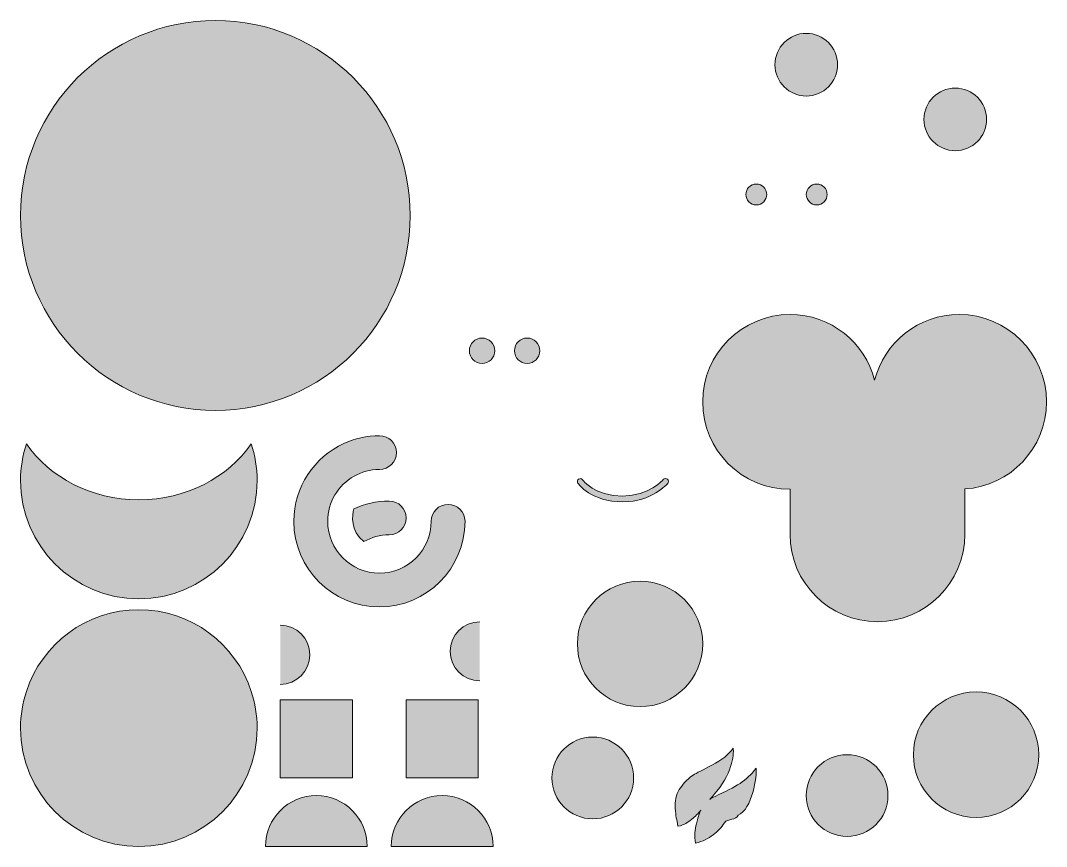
# Model space of a CAD drawing. Header units: inches. Extents: x -111 to 199, y -197 to -39.
# Drawn here: x 2.5 to 199, y -197.3 to -39.2 of the extents above; entities that cross this region are included whole.
import ezdxf

# ---------------------------------------------------------------- set-up
doc = ezdxf.new("R2010")
doc.units = ezdxf.units.IN
doc.header["$MEASUREMENT"] = 0
doc.layers.add('Layer 1', color=7, linetype='Continuous')

# ---------------------------------------------------------------- blocks, each defined once
blk = doc.blocks.new('block 3')
at = {"layer": 'Layer 1', "true_color": 0x723e2b}
h = blk.add_hatch(color=17, dxfattribs=at)
h.dxf.hatch_style = 2
h.paths.add_polyline_path([(66.06, -184.22), (52.23, -184.22), (52.23, -169.24), (66.06, -169.24)])
at = {"layer": 'Layer 1', "lineweight": 0}
blk.add_lwpolyline([(66.06, -184.22), (52.23, -184.22), (52.23, -169.24), (66.06, -169.24), (66.06, -184.22)], dxfattribs=at)
blk = doc.blocks.new('block 2')
at = {"layer": 'Layer 1'}
blk.add_blockref('block 3', (0, 0), dxfattribs=at)
blk = doc.blocks.new('block 5')
at = {"layer": 'Layer 1', "true_color": 0x8e6551}
h = blk.add_hatch(color=25, dxfattribs=at)
h.dxf.hatch_style = 2
h.paths.add_polyline_path([(90.16, -184.22), (76.34, -184.22), (76.34, -169.24), (90.16, -169.24)])
at = {"layer": 'Layer 1', "lineweight": 0}
blk.add_lwpolyline([(90.16, -184.22), (76.34, -184.22), (76.34, -169.24), (90.16, -169.24), (90.16, -184.22)], dxfattribs=at)
blk = doc.blocks.new('block 4')
at = {"layer": 'Layer 1'}
blk.add_blockref('block 5', (0, 0), dxfattribs=at)
blk = doc.blocks.new('block 7')
at = {"layer": 'Layer 1', "true_color": 0xf5c799}
h = blk.add_hatch(color=31, dxfattribs=at)
h.dxf.hatch_style = 2
edge = h.paths.add_edge_path()
edge.add_spline(control_points=[(59.15, -187.58), (53.76, -187.58), (49.4, -191.95), (49.4, -197.33), (49.4, -197.33), (68.89, -197.33), (68.89, -197.33), (68.89, -191.95), (64.53, -187.58), (59.15, -187.58)], knot_values=[0, 0, 0, 0, 1, 1, 1, 2, 2, 2, 3, 3, 3, 3], degree=3, periodic=1)
at = {"layer": 'Layer 1', "lineweight": 0}
blk.add_open_spline([(59.15, -187.58), (53.76, -187.58), (49.4, -191.95), (49.4, -197.33), (49.4, -197.33), (68.89, -197.33), (68.89, -197.33), (68.89, -191.95), (64.53, -187.58), (59.15, -187.58)], degree=3, knots=[0, 0, 0, 0, 1, 1, 1, 2, 2, 2, 3, 3, 3, 3], dxfattribs=at)
blk = doc.blocks.new('block 6')
at = {"layer": 'Layer 1'}
blk.add_blockref('block 7', (0, 0), dxfattribs=at)
blk = doc.blocks.new('block 9')
at = {"layer": 'Layer 1', "true_color": 0xf5c799}
h = blk.add_hatch(color=31, dxfattribs=at)
h.dxf.hatch_style = 2
edge = h.paths.add_edge_path()
edge.add_spline(control_points=[(83.25, -187.58), (77.87, -187.58), (73.5, -191.95), (73.5, -197.33), (73.5, -197.33), (93, -197.33), (93, -197.33), (93, -191.95), (88.63, -187.58), (83.25, -187.58)], knot_values=[0, 0, 0, 0, 1, 1, 1, 2, 2, 2, 3, 3, 3, 3], degree=3, periodic=1)
at = {"layer": 'Layer 1', "lineweight": 0}
blk.add_open_spline([(83.25, -187.58), (77.87, -187.58), (73.5, -191.95), (73.5, -197.33), (73.5, -197.33), (93, -197.33), (93, -197.33), (93, -191.95), (88.63, -187.58), (83.25, -187.58)], degree=3, knots=[0, 0, 0, 0, 1, 1, 1, 2, 2, 2, 3, 3, 3, 3], dxfattribs=at)
blk = doc.blocks.new('block 8')
at = {"layer": 'Layer 1'}
blk.add_blockref('block 9', (0, 0), dxfattribs=at)
blk = doc.blocks.new('block 11')
at = {"layer": 'Layer 1', "true_color": 0x723e2b}
h = blk.add_hatch(color=17, dxfattribs=at)
h.dxf.hatch_style = 2
edge = h.paths.add_edge_path()
edge.add_spline(control_points=[(133.15, -158.55), (133.15, -165.18), (127.78, -170.56), (121.15, -170.56), (114.52, -170.56), (109.14, -165.18), (109.14, -158.55), (109.14, -151.92), (114.52, -146.55), (121.15, -146.55), (127.78, -146.55), (133.15, -151.92), (133.15, -158.55)], knot_values=[0, 0, 0, 0, 1, 1, 1, 2, 2, 2, 3, 3, 3, 4, 4, 4, 4], degree=3, periodic=1)
at = {"layer": 'Layer 1', "lineweight": 0}
blk.add_open_spline([(133.15, -158.55), (133.15, -165.18), (127.78, -170.56), (121.15, -170.56), (114.52, -170.56), (109.14, -165.18), (109.14, -158.55), (109.14, -151.92), (114.52, -146.55), (121.15, -146.55), (127.78, -146.55), (133.15, -151.92), (133.15, -158.55)], degree=3, knots=[0, 0, 0, 0, 1, 1, 1, 2, 2, 2, 3, 3, 3, 4, 4, 4, 4], dxfattribs=at)
blk = doc.blocks.new('block 10')
at = {"layer": 'Layer 1'}
blk.add_blockref('block 11', (0, 0), dxfattribs=at)
blk = doc.blocks.new('block 13')
at = {"layer": 'Layer 1', "true_color": 0xd86c79}
h = blk.add_hatch(color=243, dxfattribs=at)
h.dxf.hatch_style = 2
edge = h.paths.add_edge_path()
edge.add_spline(control_points=[(119.92, -184.22), (119.92, -188.54), (116.41, -192.04), (112.09, -192.04), (107.77, -192.04), (104.27, -188.54), (104.27, -184.22), (104.27, -179.89), (107.77, -176.39), (112.09, -176.39), (116.41, -176.39), (119.92, -179.89), (119.92, -184.22)], knot_values=[0, 0, 0, 0, 1, 1, 1, 2, 2, 2, 3, 3, 3, 4, 4, 4, 4], degree=3, periodic=1)
at = {"layer": 'Layer 1', "lineweight": 0}
blk.add_open_spline([(119.92, -184.22), (119.92, -188.54), (116.41, -192.04), (112.09, -192.04), (107.77, -192.04), (104.27, -188.54), (104.27, -184.22), (104.27, -179.89), (107.77, -176.39), (112.09, -176.39), (116.41, -176.39), (119.92, -179.89), (119.92, -184.22)], degree=3, knots=[0, 0, 0, 0, 1, 1, 1, 2, 2, 2, 3, 3, 3, 4, 4, 4, 4], dxfattribs=at)
blk = doc.blocks.new('block 12')
at = {"layer": 'Layer 1'}
blk.add_blockref('block 13', (0, 0), dxfattribs=at)
blk = doc.blocks.new('block 14')
at = {"layer": 'Layer 1', "true_color": 0x8e6551}
h = blk.add_hatch(color=25, dxfattribs=at)
h.dxf.hatch_style = 2
edge = h.paths.add_edge_path()
edge.add_spline(control_points=[(197.51, -179.76), (197.51, -186.39), (192.13, -191.77), (185.5, -191.77), (178.87, -191.77), (173.49, -186.39), (173.49, -179.76), (173.49, -173.13), (178.87, -167.75), (185.5, -167.75), (192.13, -167.75), (197.51, -173.13), (197.51, -179.76)], knot_values=[0, 0, 0, 0, 1, 1, 1, 2, 2, 2, 3, 3, 3, 4, 4, 4, 4], degree=3, periodic=1)
at = {"layer": 'Layer 1', "lineweight": 0}
blk.add_open_spline([(197.51, -179.76), (197.51, -186.39), (192.13, -191.77), (185.5, -191.77), (178.87, -191.77), (173.49, -186.39), (173.49, -179.76), (173.49, -173.13), (178.87, -167.75), (185.5, -167.75), (192.13, -167.75), (197.51, -173.13), (197.51, -179.76)], degree=3, knots=[0, 0, 0, 0, 1, 1, 1, 2, 2, 2, 3, 3, 3, 4, 4, 4, 4], dxfattribs=at)
blk = doc.blocks.new('block 15')
at = {"layer": 'Layer 1', "true_color": 0xd86c79}
h = blk.add_hatch(color=243, dxfattribs=at)
h.dxf.hatch_style = 2
edge = h.paths.add_edge_path()
edge.add_spline(control_points=[(168.63, -187.58), (168.63, -191.91), (165.13, -195.41), (160.81, -195.41), (156.49, -195.41), (152.98, -191.91), (152.98, -187.58), (152.98, -183.26), (156.49, -179.76), (160.81, -179.76), (165.13, -179.76), (168.63, -183.26), (168.63, -187.58)], knot_values=[0, 0, 0, 0, 1, 1, 1, 2, 2, 2, 3, 3, 3, 4, 4, 4, 4], degree=3, periodic=1)
at = {"layer": 'Layer 1', "lineweight": 0}
blk.add_open_spline([(168.63, -187.58), (168.63, -191.91), (165.13, -195.41), (160.81, -195.41), (156.49, -195.41), (152.98, -191.91), (152.98, -187.58), (152.98, -183.26), (156.49, -179.76), (160.81, -179.76), (165.13, -179.76), (168.63, -183.26), (168.63, -187.58)], degree=3, knots=[0, 0, 0, 0, 1, 1, 1, 2, 2, 2, 3, 3, 3, 4, 4, 4, 4], dxfattribs=at)
blk = doc.blocks.new('block 17')
at = {"layer": 'Layer 1', "true_color": 0xf5c799}
h = blk.add_hatch(color=31, dxfattribs=at)
h.dxf.hatch_style = 2
edge = h.paths.add_edge_path()
edge.add_spline(control_points=[(198.99, -112.22), (198.99, -102.98), (191.5, -95.49), (182.26, -95.49), (174.46, -95.49), (167.92, -100.84), (166.07, -108.07), (164.22, -100.84), (157.69, -95.49), (149.88, -95.49), (140.64, -95.49), (133.15, -102.98), (133.15, -112.22), (133.15, -121.46), (140.64, -128.95), (149.88, -128.95), (149.88, -128.95), (149.88, -137.58), (149.88, -137.58), (149.88, -146.82), (157.37, -154.31), (166.61, -154.31), (175.85, -154.31), (183.34, -146.82), (183.34, -137.58), (183.34, -137.58), (183.34, -128.89), (183.34, -128.89), (192.07, -128.33), (198.99, -121.09), (198.99, -112.22)], knot_values=[0, 0, 0, 0, 1, 1, 1, 2, 2, 2, 3, 3, 3, 4, 4, 4, 5, 5, 5, 6, 6, 6, 7, 7, 7, 8, 8, 8, 9, 9, 9, 10, 10, 10, 10], degree=3, periodic=1)
at = {"layer": 'Layer 1', "lineweight": 0}
blk.add_open_spline([(198.99, -112.22), (198.99, -102.98), (191.5, -95.49), (182.26, -95.49), (174.46, -95.49), (167.92, -100.84), (166.07, -108.07), (164.22, -100.84), (157.69, -95.49), (149.88, -95.49), (140.64, -95.49), (133.15, -102.98), (133.15, -112.22), (133.15, -121.46), (140.64, -128.95), (149.88, -128.95), (149.88, -128.95), (149.88, -137.58), (149.88, -137.58), (149.88, -146.82), (157.37, -154.31), (166.61, -154.31), (175.85, -154.31), (183.34, -146.82), (183.34, -137.58), (183.34, -137.58), (183.34, -128.89), (183.34, -128.89), (192.07, -128.33), (198.99, -121.09), (198.99, -112.22)], degree=3, knots=[0, 0, 0, 0, 1, 1, 1, 2, 2, 2, 3, 3, 3, 4, 4, 4, 5, 5, 5, 6, 6, 6, 7, 7, 7, 8, 8, 8, 9, 9, 9, 10, 10, 10, 10], dxfattribs=at)
blk = doc.blocks.new('block 16')
at = {"layer": 'Layer 1'}
blk.add_blockref('block 17', (0, 0), dxfattribs=at)
blk = doc.blocks.new('block 19')
at = {"layer": 'Layer 1', "true_color": 0x401712}
h = blk.add_hatch(color=28, dxfattribs=at)
h.dxf.hatch_style = 2
edge = h.paths.add_edge_path()
edge.add_spline(control_points=[(93.31, -102.43), (93.31, -103.77), (92.23, -104.86), (90.88, -104.86), (89.54, -104.86), (88.46, -103.77), (88.46, -102.43), (88.46, -101.09), (89.54, -100), (90.88, -100), (92.23, -100), (93.31, -101.09), (93.31, -102.43)], knot_values=[0, 0, 0, 0, 1, 1, 1, 2, 2, 2, 3, 3, 3, 4, 4, 4, 4], degree=3, periodic=1)
at = {"layer": 'Layer 1', "lineweight": 0}
blk.add_open_spline([(93.31, -102.43), (93.31, -103.77), (92.23, -104.86), (90.88, -104.86), (89.54, -104.86), (88.46, -103.77), (88.46, -102.43), (88.46, -101.09), (89.54, -100), (90.88, -100), (92.23, -100), (93.31, -101.09), (93.31, -102.43)], degree=3, knots=[0, 0, 0, 0, 1, 1, 1, 2, 2, 2, 3, 3, 3, 4, 4, 4, 4], dxfattribs=at)
blk = doc.blocks.new('block 18')
at = {"layer": 'Layer 1'}
blk.add_blockref('block 19', (0, 0), dxfattribs=at)
blk = doc.blocks.new('block 21')
at = {"layer": 'Layer 1', "true_color": 0x401712}
h = blk.add_hatch(color=28, dxfattribs=at)
h.dxf.hatch_style = 2
edge = h.paths.add_edge_path()
edge.add_spline(control_points=[(101.95, -102.43), (101.95, -103.77), (100.86, -104.86), (99.52, -104.86), (98.18, -104.86), (97.09, -103.77), (97.09, -102.43), (97.09, -101.09), (98.18, -100), (99.52, -100), (100.86, -100), (101.95, -101.09), (101.95, -102.43)], knot_values=[0, 0, 0, 0, 1, 1, 1, 2, 2, 2, 3, 3, 3, 4, 4, 4, 4], degree=3, periodic=1)
at = {"layer": 'Layer 1', "lineweight": 0}
blk.add_open_spline([(101.95, -102.43), (101.95, -103.77), (100.86, -104.86), (99.52, -104.86), (98.18, -104.86), (97.09, -103.77), (97.09, -102.43), (97.09, -101.09), (98.18, -100), (99.52, -100), (100.86, -100), (101.95, -101.09), (101.95, -102.43)], degree=3, knots=[0, 0, 0, 0, 1, 1, 1, 2, 2, 2, 3, 3, 3, 4, 4, 4, 4], dxfattribs=at)
blk = doc.blocks.new('block 20')
at = {"layer": 'Layer 1'}
blk.add_blockref('block 21', (0, 0), dxfattribs=at)
blk = doc.blocks.new('block 24')
at = {"layer": 'Layer 1', "true_color": 0x401712}
h = blk.add_hatch(color=28, dxfattribs=at)
h.dxf.hatch_style = 2
edge = h.paths.add_edge_path()
edge.add_spline(control_points=[(158.98, -47.67), (158.98, -50.98), (156.3, -53.67), (152.99, -53.67), (149.67, -53.67), (146.98, -50.98), (146.98, -47.67), (146.98, -44.35), (149.67, -41.67), (152.99, -41.67), (156.3, -41.67), (158.98, -44.35), (158.98, -47.67)], knot_values=[0, 0, 0, 0, 1, 1, 1, 2, 2, 2, 3, 3, 3, 4, 4, 4, 4], degree=3, periodic=1)
at = {"layer": 'Layer 1', "lineweight": 0}
blk.add_open_spline([(158.98, -47.67), (158.98, -50.98), (156.3, -53.67), (152.99, -53.67), (149.67, -53.67), (146.98, -50.98), (146.98, -47.67), (146.98, -44.35), (149.67, -41.67), (152.99, -41.67), (156.3, -41.67), (158.98, -44.35), (158.98, -47.67)], degree=3, knots=[0, 0, 0, 0, 1, 1, 1, 2, 2, 2, 3, 3, 3, 4, 4, 4, 4], dxfattribs=at)
blk = doc.blocks.new('block 23')
at = {"layer": 'Layer 1'}
blk.add_blockref('block 24', (0, 0), dxfattribs=at)
blk = doc.blocks.new('block 22')
at = {"layer": 'Layer 1'}
blk.add_blockref('block 23', (0, 0), dxfattribs=at)
blk = doc.blocks.new('block 27')
at = {"layer": 'Layer 1', "true_color": 0x401712}
h = blk.add_hatch(color=28, dxfattribs=at)
h.dxf.hatch_style = 2
edge = h.paths.add_edge_path()
edge.add_spline(control_points=[(187.52, -58.15), (187.52, -61.46), (184.84, -64.14), (181.52, -64.14), (178.21, -64.14), (175.52, -61.46), (175.52, -58.15), (175.52, -54.83), (178.21, -52.14), (181.52, -52.14), (184.84, -52.14), (187.52, -54.83), (187.52, -58.15)], knot_values=[0, 0, 0, 0, 1, 1, 1, 2, 2, 2, 3, 3, 3, 4, 4, 4, 4], degree=3, periodic=1)
at = {"layer": 'Layer 1', "lineweight": 0}
blk.add_open_spline([(187.52, -58.15), (187.52, -61.46), (184.84, -64.14), (181.52, -64.14), (178.21, -64.14), (175.52, -61.46), (175.52, -58.15), (175.52, -54.83), (178.21, -52.14), (181.52, -52.14), (184.84, -52.14), (187.52, -54.83), (187.52, -58.15)], degree=3, knots=[0, 0, 0, 0, 1, 1, 1, 2, 2, 2, 3, 3, 3, 4, 4, 4, 4], dxfattribs=at)
blk = doc.blocks.new('block 26')
at = {"layer": 'Layer 1'}
blk.add_blockref('block 27', (0, 0), dxfattribs=at)
blk = doc.blocks.new('block 25')
at = {"layer": 'Layer 1'}
blk.add_blockref('block 26', (0, 0), dxfattribs=at)
blk = doc.blocks.new('block 29')
at = {"layer": 'Layer 1', "true_color": 0x5275b9}
h = blk.add_hatch(color=163, dxfattribs=at)
h.dxf.hatch_style = 2
edge = h.paths.add_edge_path()
edge.add_spline(control_points=[(145.41, -72.51), (145.41, -73.61), (144.51, -74.51), (143.41, -74.51), (142.3, -74.51), (141.41, -73.61), (141.41, -72.51), (141.41, -71.4), (142.3, -70.51), (143.41, -70.51), (144.51, -70.51), (145.41, -71.4), (145.41, -72.51)], knot_values=[0, 0, 0, 0, 1, 1, 1, 2, 2, 2, 3, 3, 3, 4, 4, 4, 4], degree=3, periodic=1)
at = {"layer": 'Layer 1', "lineweight": 0}
blk.add_open_spline([(145.41, -72.51), (145.41, -73.61), (144.51, -74.51), (143.41, -74.51), (142.3, -74.51), (141.41, -73.61), (141.41, -72.51), (141.41, -71.4), (142.3, -70.51), (143.41, -70.51), (144.51, -70.51), (145.41, -71.4), (145.41, -72.51)], degree=3, knots=[0, 0, 0, 0, 1, 1, 1, 2, 2, 2, 3, 3, 3, 4, 4, 4, 4], dxfattribs=at)
blk = doc.blocks.new('block 28')
at = {"layer": 'Layer 1'}
blk.add_blockref('block 29', (0, 0), dxfattribs=at)
blk = doc.blocks.new('block 31')
at = {"layer": 'Layer 1', "true_color": 0x5275b9}
h = blk.add_hatch(color=163, dxfattribs=at)
h.dxf.hatch_style = 2
edge = h.paths.add_edge_path()
edge.add_spline(control_points=[(156.99, -72.51), (156.99, -73.61), (156.09, -74.51), (154.98, -74.51), (153.88, -74.51), (152.98, -73.61), (152.98, -72.51), (152.98, -71.4), (153.88, -70.51), (154.98, -70.51), (156.09, -70.51), (156.99, -71.4), (156.99, -72.51)], knot_values=[0, 0, 0, 0, 1, 1, 1, 2, 2, 2, 3, 3, 3, 4, 4, 4, 4], degree=3, periodic=1)
at = {"layer": 'Layer 1', "lineweight": 0}
blk.add_open_spline([(156.99, -72.51), (156.99, -73.61), (156.09, -74.51), (154.98, -74.51), (153.88, -74.51), (152.98, -73.61), (152.98, -72.51), (152.98, -71.4), (153.88, -70.51), (154.98, -70.51), (156.09, -70.51), (156.99, -71.4), (156.99, -72.51)], degree=3, knots=[0, 0, 0, 0, 1, 1, 1, 2, 2, 2, 3, 3, 3, 4, 4, 4, 4], dxfattribs=at)
blk = doc.blocks.new('block 30')
at = {"layer": 'Layer 1'}
blk.add_blockref('block 31', (0, 0), dxfattribs=at)
blk = doc.blocks.new('block 35')
at = {"layer": 'Layer 1', "true_color": 0x401712}
h = blk.add_hatch(color=28, dxfattribs=at)
h.dxf.hatch_style = 2
edge = h.paths.add_edge_path()
edge.add_spline(control_points=[(117.86, -131.35), (111.77, -131.35), (109.34, -127.93), (109.24, -127.78), (109.07, -127.53), (109.13, -127.18), (109.38, -127.01), (109.64, -126.83), (109.98, -126.9), (110.15, -127.15), (110.25, -127.29), (112.4, -130.24), (117.86, -130.24), (122.88, -130.24), (125.58, -127.14), (125.6, -127.1), (125.8, -126.87), (126.15, -126.84), (126.38, -127.04), (126.62, -127.24), (126.65, -127.59), (126.45, -127.82), (126.32, -127.97), (123.38, -131.35), (117.86, -131.35)], knot_values=[0, 0, 0, 0, 1, 1, 1, 2, 2, 2, 3, 3, 3, 4, 4, 4, 5, 5, 5, 6, 6, 6, 7, 7, 7, 8, 8, 8, 8], degree=3, periodic=1)
at = {"layer": 'Layer 1', "lineweight": 0}
blk.add_open_spline([(117.86, -131.35), (111.77, -131.35), (109.34, -127.93), (109.24, -127.78), (109.07, -127.53), (109.13, -127.18), (109.38, -127.01), (109.64, -126.83), (109.98, -126.9), (110.15, -127.15), (110.25, -127.29), (112.4, -130.24), (117.86, -130.24), (122.88, -130.24), (125.58, -127.14), (125.6, -127.1), (125.8, -126.87), (126.15, -126.84), (126.38, -127.04), (126.62, -127.24), (126.65, -127.59), (126.45, -127.82), (126.32, -127.97), (123.38, -131.35), (117.86, -131.35)], degree=3, knots=[0, 0, 0, 0, 1, 1, 1, 2, 2, 2, 3, 3, 3, 4, 4, 4, 5, 5, 5, 6, 6, 6, 7, 7, 7, 8, 8, 8, 8], dxfattribs=at)
blk = doc.blocks.new('block 34')
at = {"layer": 'Layer 1'}
blk.add_blockref('block 35', (0, 0), dxfattribs=at)
blk = doc.blocks.new('block 33')
at = {"layer": 'Layer 1'}
blk.add_blockref('block 34', (0, 0), dxfattribs=at)
blk = doc.blocks.new('block 32')
at = {"layer": 'Layer 1'}
blk.add_blockref('block 33', (0, 0), dxfattribs=at)
blk = doc.blocks.new('block 37')
at = {"layer": 'Layer 1', "true_color": 0xf5c799}
h = blk.add_hatch(color=31, dxfattribs=at)
h.dxf.hatch_style = 2
edge = h.paths.add_edge_path()
edge.add_spline(control_points=[(90.45, -165.64), (87.32, -165.64), (84.79, -163.1), (84.79, -159.97), (84.79, -156.84), (87.32, -154.31), (90.45, -154.31)], knot_values=[0, 0, 0, 0, 1, 1, 1, 2, 2, 2, 2], degree=3, periodic=0)
edge.add_line((90.45, -154.31), (90.45, -165.64))
at = {"layer": 'Layer 1', "lineweight": 0}
blk.add_open_spline([(90.45, -165.64), (87.32, -165.64), (84.79, -163.1), (84.79, -159.97), (84.79, -156.84), (87.32, -154.31), (90.45, -154.31)], degree=3, knots=[0, 0, 0, 0, 1, 1, 1, 2, 2, 2, 2], dxfattribs=at)
blk = doc.blocks.new('block 36')
at = {"layer": 'Layer 1'}
blk.add_blockref('block 37', (0, 0), dxfattribs=at)
blk = doc.blocks.new('block 39')
at = {"layer": 'Layer 1', "true_color": 0xf5c799}
h = blk.add_hatch(color=31, dxfattribs=at)
h.dxf.hatch_style = 2
edge = h.paths.add_edge_path()
edge.add_spline(control_points=[(52.23, -166.3), (55.36, -166.3), (57.9, -163.76), (57.9, -160.63), (57.9, -157.5), (55.36, -154.97), (52.23, -154.97)], knot_values=[0, 0, 0, 0, 1, 1, 1, 2, 2, 2, 2], degree=3, periodic=0)
edge.add_line((52.23, -154.97), (52.23, -166.3))
at = {"layer": 'Layer 1', "lineweight": 0}
blk.add_open_spline([(52.23, -166.3), (55.36, -166.3), (57.9, -163.76), (57.9, -160.63), (57.9, -157.5), (55.36, -154.97), (52.23, -154.97)], degree=3, knots=[0, 0, 0, 0, 1, 1, 1, 2, 2, 2, 2], dxfattribs=at)
blk = doc.blocks.new('block 38')
at = {"layer": 'Layer 1'}
blk.add_blockref('block 39', (0, 0), dxfattribs=at)
blk = doc.blocks.new('block 113')
at = {"layer": 'Layer 1', "true_color": 0xf5c799}
h = blk.add_hatch(color=31, dxfattribs=at)
h.dxf.hatch_style = 2
edge = h.paths.add_edge_path()
edge.add_spline(control_points=[(68.26, -138.97), (69.7, -138.15), (71.36, -137.68), (73.12, -137.68), (74.91, -137.68), (76.36, -136.23), (76.36, -134.44), (76.36, -132.66), (74.91, -131.21), (73.12, -131.21), (70.69, -131.21), (68.38, -131.76), (66.3, -132.71), (66.03, -133.84), (65.58, -136.99), (68.26, -138.97)], knot_values=[0, 0, 0, 0, 1, 1, 1, 2, 2, 2, 3, 3, 3, 4, 4, 4, 5, 5, 5, 5], degree=3, periodic=1)
at = {"layer": 'Layer 1', "lineweight": 0}
blk.add_open_spline([(68.26, -138.97), (69.7, -138.15), (71.36, -137.68), (73.12, -137.68), (74.91, -137.68), (76.36, -136.23), (76.36, -134.44), (76.36, -132.66), (74.91, -131.21), (73.12, -131.21), (70.69, -131.21), (68.38, -131.76), (66.3, -132.71), (66.03, -133.84), (65.58, -136.99), (68.26, -138.97)], degree=3, knots=[0, 0, 0, 0, 1, 1, 1, 2, 2, 2, 3, 3, 3, 4, 4, 4, 5, 5, 5, 5], dxfattribs=at)
blk = doc.blocks.new('block 112')
at = {"layer": 'Layer 1'}
blk.add_blockref('block 113', (0, 0), dxfattribs=at)

msp = doc.modelspace()

# ---------------------------------------------------------------- hatches: boundary and pattern name
at = {"layer": 'Layer 1', "true_color": 0x8e6551}
h = msp.add_hatch(color=25, dxfattribs=at)
h.dxf.hatch_style = 2
edge = h.paths.add_edge_path()
edge.add_spline(control_points=[(39.81, -39.21), (19.2, -39.21), (2.49, -55.92), (2.49, -76.53), (2.49, -97.14), (19.2, -113.85), (39.81, -113.85), (60.42, -113.85), (77.12, -97.14), (77.12, -76.53), (77.12, -55.92), (60.42, -39.21), (39.81, -39.21)], knot_values=[0, 0, 0, 0, 1, 1, 1, 2, 2, 2, 3, 3, 3, 4, 4, 4, 4], degree=3, periodic=1)
at = {"layer": 'Layer 1', "true_color": 0x723e2b}
h = msp.add_hatch(color=17, dxfattribs=at)
h.dxf.hatch_style = 2
edge = h.paths.add_edge_path()
edge.add_spline(control_points=[(84.38, -131.85), (82.59, -131.85), (81.15, -133.3), (81.15, -135.08), (81.15, -140.55), (76.7, -145), (71.23, -145), (65.76, -145), (61.32, -140.55), (61.32, -135.08), (61.32, -131.39), (63.35, -128.16), (66.36, -126.45), (67.8, -125.64), (69.46, -125.17), (71.23, -125.17), (73.02, -125.17), (74.47, -123.72), (74.47, -121.93), (74.47, -120.14), (73.02, -118.69), (71.23, -118.69), (68.79, -118.69), (66.49, -119.24), (64.41, -120.2), (58.77, -122.79), (54.84, -128.48), (54.84, -135.08), (54.84, -144.12), (62.19, -151.48), (71.23, -151.48), (80.26, -151.48), (87.62, -144.12), (87.62, -135.08), (87.62, -133.3), (86.17, -131.85), (84.38, -131.85)], knot_values=[0, 0, 0, 0, 1, 1, 1, 2, 2, 2, 3, 3, 3, 4, 4, 4, 5, 5, 5, 6, 6, 6, 7, 7, 7, 8, 8, 8, 9, 9, 9, 10, 10, 10, 11, 11, 11, 12, 12, 12, 12], degree=3, periodic=1)
at = {"layer": 'Layer 1', "true_color": 0x8e6551}
h = msp.add_hatch(color=25, dxfattribs=at)
h.dxf.hatch_style = 2
edge = h.paths.add_edge_path()
edge.add_spline(control_points=[(46.69, -120.25), (42.21, -126.67), (34.25, -130.97), (25.15, -130.97), (16.05, -130.97), (8.09, -126.67), (3.61, -120.25), (2.89, -122.46), (2.49, -124.81), (2.49, -127.26), (2.49, -139.78), (12.64, -149.92), (25.15, -149.92), (37.66, -149.92), (47.81, -139.78), (47.81, -127.26), (47.81, -124.81), (47.41, -122.46), (46.69, -120.25)], knot_values=[0, 0, 0, 0, 1, 1, 1, 2, 2, 2, 3, 3, 3, 4, 4, 4, 5, 5, 5, 6, 6, 6, 6], degree=3, periodic=1)
at = {"layer": 'Layer 1', "true_color": 0x723e2b}
h = msp.add_hatch(color=17, dxfattribs=at)
h.dxf.hatch_style = 2
edge = h.paths.add_edge_path()
edge.add_spline(control_points=[(46.69, -167.65), (43.73, -158.58), (35.21, -152.01), (25.15, -152.01), (15.09, -152.01), (6.57, -158.58), (3.61, -167.65), (2.89, -169.87), (2.49, -172.22), (2.49, -174.67), (2.49, -187.19), (12.64, -197.33), (25.15, -197.33), (37.66, -197.33), (47.81, -187.19), (47.81, -174.67), (47.81, -172.22), (47.41, -169.87), (46.69, -167.65)], knot_values=[0, 0, 0, 0, 1, 1, 1, 2, 2, 2, 3, 3, 3, 4, 4, 4, 5, 5, 5, 6, 6, 6, 6], degree=3, periodic=1)
h = msp.add_hatch(color=17, dxfattribs=at)
h.dxf.hatch_style = 2
edge = h.paths.add_edge_path()
edge.add_spline(control_points=[(143.37, -182.36), (141.46, -184.78), (139.69, -185.88), (135.5, -187.74), (135.12, -187.91), (134.78, -188.11), (134.48, -188.33), (134.68, -188.12), (134.91, -187.86), (135.23, -187.5), (138.72, -183.54), (139.21, -179.91), (138.96, -178.48), (137.68, -180.9), (132.23, -182.98), (131.33, -183.65), (129.91, -184.62), (129.25, -185.55), (128.66, -186.42), (128.06, -187.3), (127.82, -188.86), (127.88, -189.97), (127.98, -191.76), (128.17, -192.03), (128.41, -193.47), (129.84, -193.16), (130.15, -192.77), (131.05, -192.1), (131.71, -191.59), (132.29, -191.02), (132.78, -190.4), (132.27, -191.44), (132.11, -192.45), (131.96, -193), (131.67, -194.08), (131.52, -195.25), (131.77, -196.69), (133.2, -196.38), (134.22, -195.79), (135.12, -195.13), (136.01, -194.45), (136.74, -193.67), (137.32, -192.79), (137.91, -191.91), (139.64, -192.38), (139.94, -191.31), (142.57, -190.31), (143.62, -183.79), (143.37, -182.36)], knot_values=[0, 0, 0, 0, 1, 1, 1, 2, 2, 2, 3, 3, 3, 4, 4, 4, 5, 5, 5, 6, 6, 6, 7, 7, 7, 8, 8, 8, 9, 9, 9, 10, 10, 10, 11, 11, 11, 12, 12, 12, 13, 13, 13, 14, 14, 14, 15, 15, 15, 16, 16, 16, 16], degree=3, periodic=1)

# ---------------------------------------------------------------- linework, layer by layer
at = {"layer": 'Layer 1', "lineweight": 0}
for points, knots in [([(39.81, -39.21), (19.2, -39.21), (2.49, -55.92), (2.49, -76.53), (2.49, -97.14), (19.2, -113.85), (39.81, -113.85), (60.42, -113.85), (77.12, -97.14), (77.12, -76.53), (77.12, -55.92), (60.42, -39.21), (39.81, -39.21)], [0, 0, 0, 0, 1, 1, 1, 2, 2, 2, 3, 3, 3, 4, 4, 4, 4]), ([(84.38, -131.85), (82.59, -131.85), (81.15, -133.3), (81.15, -135.08), (81.15, -140.55), (76.7, -145), (71.23, -145), (65.76, -145), (61.32, -140.55), (61.32, -135.08), (61.32, -131.39), (63.35, -128.16), (66.36, -126.45), (67.8, -125.64), (69.46, -125.17), (71.23, -125.17), (73.02, -125.17), (74.47, -123.72), (74.47, -121.93), (74.47, -120.14), (73.02, -118.69), (71.23, -118.69), (68.79, -118.69), (66.49, -119.24), (64.41, -120.2), (58.77, -122.79), (54.84, -128.48), (54.84, -135.08), (54.84, -144.12), (62.19, -151.48), (71.23, -151.48), (80.26, -151.48), (87.62, -144.12), (87.62, -135.08), (87.62, -133.3), (86.17, -131.85), (84.38, -131.85)], [0, 0, 0, 0, 1, 1, 1, 2, 2, 2, 3, 3, 3, 4, 4, 4, 5, 5, 5, 6, 6, 6, 7, 7, 7, 8, 8, 8, 9, 9, 9, 10, 10, 10, 11, 11, 11, 12, 12, 12, 12]), ([(46.69, -120.25), (42.21, -126.67), (34.25, -130.97), (25.15, -130.97), (16.05, -130.97), (8.09, -126.67), (3.61, -120.25), (2.89, -122.46), (2.49, -124.81), (2.49, -127.26), (2.49, -139.78), (12.64, -149.92), (25.15, -149.92), (37.66, -149.92), (47.81, -139.78), (47.81, -127.26), (47.81, -124.81), (47.41, -122.46), (46.69, -120.25)], [0, 0, 0, 0, 1, 1, 1, 2, 2, 2, 3, 3, 3, 4, 4, 4, 5, 5, 5, 6, 6, 6, 6]), ([(46.69, -167.65), (43.73, -158.58), (35.21, -152.01), (25.15, -152.01), (15.09, -152.01), (6.57, -158.58), (3.61, -167.65), (2.89, -169.87), (2.49, -172.22), (2.49, -174.67), (2.49, -187.19), (12.64, -197.33), (25.15, -197.33), (37.66, -197.33), (47.81, -187.19), (47.81, -174.67), (47.81, -172.22), (47.41, -169.87), (46.69, -167.65)], [0, 0, 0, 0, 1, 1, 1, 2, 2, 2, 3, 3, 3, 4, 4, 4, 5, 5, 5, 6, 6, 6, 6]), ([(143.37, -182.36), (141.46, -184.78), (139.69, -185.88), (135.5, -187.74), (135.12, -187.91), (134.78, -188.11), (134.48, -188.33), (134.68, -188.12), (134.91, -187.86), (135.23, -187.5), (138.72, -183.54), (139.21, -179.91), (138.96, -178.48), (137.68, -180.9), (132.23, -182.98), (131.33, -183.65), (129.91, -184.62), (129.25, -185.55), (128.66, -186.42), (128.06, -187.3), (127.82, -188.86), (127.88, -189.97), (127.98, -191.76), (128.17, -192.03), (128.41, -193.47), (129.84, -193.16), (130.15, -192.77), (131.05, -192.1), (131.71, -191.59), (132.29, -191.02), (132.78, -190.4), (132.27, -191.44), (132.11, -192.45), (131.96, -193), (131.67, -194.08), (131.52, -195.25), (131.77, -196.69), (133.2, -196.38), (134.22, -195.79), (135.12, -195.13), (136.01, -194.45), (136.74, -193.67), (137.32, -192.79), (137.91, -191.91), (139.64, -192.38), (139.94, -191.31), (142.57, -190.31), (143.62, -183.79), (143.37, -182.36)], [0, 0, 0, 0, 1, 1, 1, 2, 2, 2, 3, 3, 3, 4, 4, 4, 5, 5, 5, 6, 6, 6, 7, 7, 7, 8, 8, 8, 9, 9, 9, 10, 10, 10, 11, 11, 11, 12, 12, 12, 13, 13, 13, 14, 14, 14, 15, 15, 15, 16, 16, 16, 16])]:
    msp.add_open_spline(points, degree=3, knots=knots, dxfattribs=at)

# ---------------------------------------------------------------- block references
at = {"layer": 'Layer 1'}
for name in ['block 22', 'block 25', 'block 28', 'block 30', 'block 16', 'block 18', 'block 20', 'block 32', 'block 112', 'block 10', 'block 38', 'block 36', 'block 14', 'block 2', 'block 4', 'block 12', 'block 15', 'block 6', 'block 8']:
    msp.add_blockref(name, (0, 0), dxfattribs=at)

doc.saveas('drawing.dxf')
